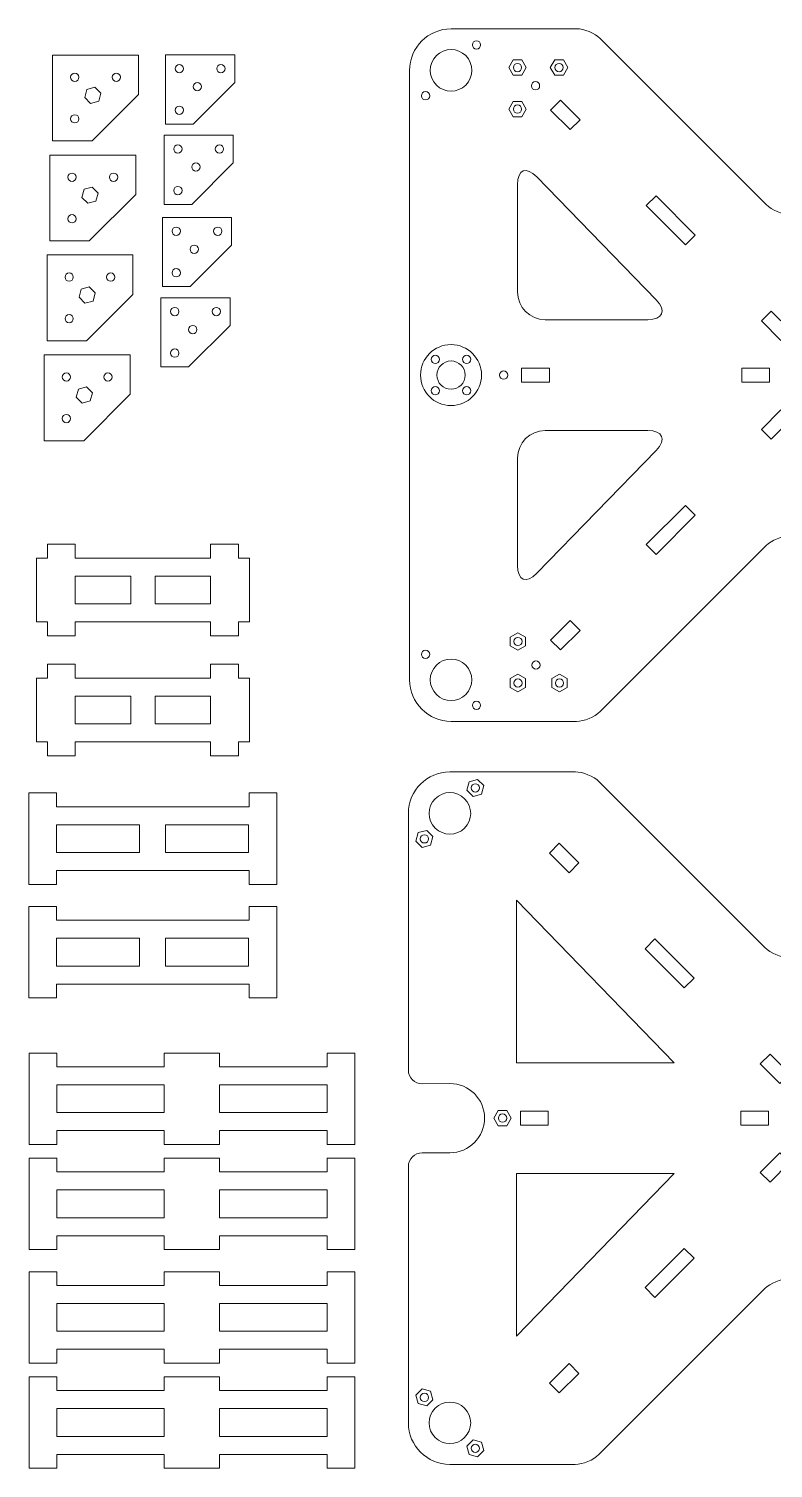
# Model space of a CAD drawing. Header units: inches. Extents: x 31 to 569, y -560 to -40.
# Drawn here: x 31 to 300, y -560 to -40 of the extents above; entities that cross this region are included whole.
import ezdxf

# ---------------------------------------------------------------- set-up
doc = ezdxf.new("R2010")
doc.units = ezdxf.units.IN
doc.header["$MEASUREMENT"] = 0
doc.layers.add('Layer 1', color=7, linetype='Continuous')

# ---------------------------------------------------------------- blocks, each defined once
blk = doc.blocks.new('block 3')
at = {"layer": 'Layer 1', "color": 7, "lineweight": 9, "true_color": 0xffffff}
for points in [[(189.62, -314.97), (190.44, -311.9), (193.51, -311.08), (195.75, -313.32), (194.93, -316.39), (191.86, -317.21), (189.62, -314.97)], [(171.23, -333.35), (172.06, -330.29), (175.12, -329.46), (177.37, -331.71), (176.55, -334.78), (173.48, -335.6), (171.23, -333.35)], [(200.91, -436.09), (199.32, -433.34), (200.91, -430.59), (204.08, -430.59), (205.67, -433.34), (204.08, -436.09), (200.91, -436.09)], [(173.48, -531.08), (176.55, -531.9), (177.37, -534.97), (175.12, -537.21), (172.06, -536.39), (171.23, -533.32), (173.48, -531.08)], [(191.86, -549.46), (194.93, -550.29), (195.75, -553.35), (193.51, -555.6), (190.44, -554.78), (189.62, -551.71), (191.86, -549.46)]]:
    blk.add_lwpolyline(points, dxfattribs=at)
at = {"layer": 'Layer 1', "color": 175, "lineweight": 9, "true_color": 0x3852a4}
for points in [[(226.52, -344.75), (230.06, -341.21), (222.99, -334.14), (219.45, -337.68), (226.52, -344.75)], [(257.49, -368.64), (271.63, -382.78), (268.1, -386.32), (253.95, -372.18), (257.49, -368.64)], [(302.6, -420.82), (306.13, -417.28), (299.06, -410.21), (295.53, -413.75), (302.6, -420.82)], [(208.99, -435.84), (218.99, -435.84), (218.99, -430.84), (208.99, -430.84), (208.99, -435.84)], [(298.5, -435.84), (288.5, -435.84), (288.5, -430.84), (298.5, -430.84), (298.5, -435.84)], [(306.13, -449.4), (302.6, -445.86), (295.53, -452.93), (299.06, -456.47), (306.13, -449.4)], [(253.95, -494.51), (268.1, -480.36), (271.63, -483.9), (257.49, -498.04), (253.95, -494.51)], [(230.06, -525.47), (226.52, -521.93), (219.45, -529.01), (222.99, -532.54), (230.06, -525.47)]]:
    blk.add_lwpolyline(points, dxfattribs=at)
at = {"layer": 'Layer 1', "color": 177, "lineweight": 9, "true_color": 0x2e3092}
for points in [[(207.49, -413.34), (207.49, -354.62), (264.49, -413.34), (207.49, -413.34)], [(207.49, -453.34), (264.49, -453.34), (207.49, -512.05), (207.49, -453.34)]]:
    blk.add_lwpolyline(points, dxfattribs=at)
at = {"layer": 'Layer 1', "color": 240, "lineweight": 9, "true_color": 0xed1f24}
for points, knots in [([(168.49, -401), (168.49, -401), (168.49, -323.34), (168.49, -323.34), (168.49, -315.09), (175.24, -308.34), (183.49, -308.34), (183.49, -308.34), (228.78, -308.34), (228.78, -308.34), (231.53, -308.34), (235.37, -309.93), (237.31, -311.87), (237.31, -311.87), (297.24, -371.8), (297.24, -371.8), (299.19, -373.75), (303.03, -375.34), (305.78, -375.34), (305.78, -375.34), (338.49, -375.34), (338.49, -375.34), (341.24, -375.34), (343.49, -373.09), (343.49, -370.34), (343.49, -370.34), (343.49, -349.47), (343.49, -349.47), (343.49, -349.47), (343.49, -326.34), (343.49, -326.34), (343.49, -324.69), (344.84, -323.34), (346.49, -323.34), (346.49, -323.34), (347.99, -323.34), (347.99, -323.34), (349.64, -323.34), (350.99, -321.99), (350.99, -320.34), (350.99, -320.34), (350.99, -311.34), (350.99, -311.34), (350.99, -309.69), (352, -308.34), (353.22, -308.34), (353.22, -308.34), (373.72, -308.34), (373.72, -308.34), (374.97, -308.34), (375.99, -309.69), (375.99, -311.34), (375.99, -311.34), (375.99, -320.34), (375.99, -320.34), (375.99, -321.99), (377.34, -323.34), (378.99, -323.34), (378.99, -323.34), (381.76, -323.34), (381.76, -323.34), (383.41, -323.34), (384.98, -324.67), (385.25, -326.3), (385.25, -326.3), (387.06, -337.23), (387.06, -337.23), (387.06, -337.23), (392.54, -370.41), (392.54, -370.41), (392.99, -373.12), (395.61, -375.34), (398.36, -375.34), (398.36, -375.34), (431.21, -375.34), (431.21, -375.34), (433.96, -375.34), (437.8, -373.75), (439.74, -371.8), (439.74, -371.8), (467.08, -344.47), (467.08, -344.47), (467.08, -344.47), (499.67, -311.87), (499.67, -311.87), (501.62, -309.93), (505.46, -308.34), (508.21, -308.34), (508.21, -308.34), (553.49, -308.34), (553.49, -308.34), (561.74, -308.34), (568.49, -315.09), (568.49, -323.34), (568.49, -323.34), (568.49, -401), (568.49, -401)], [0, 0, 0, 0, 1, 1, 1, 2, 2, 2, 3, 3, 3, 4, 4, 4, 5, 5, 5, 6, 6, 6, 7, 7, 7, 8, 8, 8, 9, 9, 9, 10, 10, 10, 11, 11, 11, 12, 12, 12, 13, 13, 13, 14, 14, 14, 15, 15, 15, 16, 16, 16, 17, 17, 17, 18, 18, 18, 19, 19, 19, 20, 20, 20, 21, 21, 21, 22, 22, 22, 23, 23, 23, 24, 24, 24, 25, 25, 25, 26, 26, 26, 27, 27, 27, 28, 28, 28, 29, 29, 29, 30, 30, 30, 31, 31, 31, 32, 32, 32, 32]), ([(168.49, -465.84), (168.49, -465.84), (168.49, -450.84), (168.49, -450.84), (168.49, -448.09), (170.74, -445.84), (173.49, -445.84), (173.49, -445.84), (183.49, -445.84), (183.49, -445.84), (190.4, -445.84), (195.99, -440.24), (195.99, -433.34), (195.99, -426.43), (190.4, -420.84), (183.49, -420.84), (183.49, -420.84), (173.49, -420.94), (173.49, -420.94), (170.74, -420.97), (168.49, -418.75), (168.49, -416), (168.49, -416), (168.49, -401), (168.49, -401)], [0, 0, 0, 0, 1, 1, 1, 2, 2, 2, 3, 3, 3, 4, 4, 4, 5, 5, 5, 6, 6, 6, 7, 7, 7, 8, 8, 8, 8]), ([(183.49, -558.34), (175.24, -558.34), (168.49, -551.59), (168.49, -543.34), (168.49, -543.34), (168.49, -465.84), (168.49, -465.84)], [0, 0, 0, 0, 1, 1, 1, 2, 2, 2, 2]), ([(568.49, -465.84), (568.49, -465.84), (568.49, -543.34), (568.49, -543.34), (568.49, -551.59), (561.74, -558.34), (553.49, -558.34), (553.49, -558.34), (508.21, -558.34), (508.21, -558.34), (505.46, -558.34), (501.62, -556.75), (499.67, -554.8), (499.67, -554.8), (439.74, -494.87), (439.74, -494.87), (437.8, -492.93), (433.96, -491.35), (431.21, -491.37), (431.21, -491.37), (385.93, -491.67), (385.93, -491.67), (383.18, -491.69), (380.93, -493.95), (380.94, -496.7), (380.94, -496.7), (381.04, -531.34), (381.04, -531.34), (381.05, -534.09), (378.81, -536.34), (376.06, -536.34), (376.06, -536.34), (360.99, -536.34), (360.99, -536.34), (358.24, -536.34), (355.99, -534.09), (355.99, -531.34), (355.99, -531.34), (355.99, -496.7), (355.99, -496.7), (355.99, -493.95), (353.74, -491.69), (350.99, -491.67), (350.99, -491.67), (351.01, -491.67), (351.01, -491.67), (351.01, -491.67), (305.73, -491.37), (305.73, -491.37), (302.98, -491.35), (299.14, -492.93), (297.2, -494.87), (297.2, -494.87), (237.27, -554.8), (237.27, -554.8), (235.32, -556.75), (231.48, -558.34), (228.73, -558.34), (228.73, -558.34), (183.45, -558.34), (183.45, -558.34)], [0, 0, 0, 0, 1, 1, 1, 2, 2, 2, 3, 3, 3, 4, 4, 4, 5, 5, 5, 6, 6, 6, 7, 7, 7, 8, 8, 8, 9, 9, 9, 10, 10, 10, 11, 11, 11, 12, 12, 12, 13, 13, 13, 14, 14, 14, 15, 15, 15, 16, 16, 16, 17, 17, 17, 18, 18, 18, 19, 19, 19, 20, 20, 20, 20])]:
    blk.add_open_spline(points, degree=3, knots=knots, dxfattribs=at)
at = {"layer": 'Layer 1', "color": 177, "lineweight": 9, "true_color": 0x2e3092}
for points in [[(188.8, -318.04), (191.73, -320.96), (191.73, -325.71), (188.8, -328.64), (185.87, -331.57), (181.12, -331.57), (178.19, -328.64), (175.26, -325.71), (175.26, -320.96), (178.19, -318.04), (181.12, -315.11), (185.87, -315.11), (188.8, -318.04)], [(192.69, -312.65), (193.51, -312.65), (194.19, -313.32), (194.19, -314.15), (194.19, -314.97), (193.51, -315.65), (192.69, -315.65), (191.86, -315.65), (191.19, -314.97), (191.19, -314.15), (191.19, -313.32), (191.86, -312.65), (192.69, -312.65)], [(174.3, -331.03), (175.13, -331.03), (175.8, -331.7), (175.8, -332.53), (175.8, -333.36), (175.13, -334.03), (174.3, -334.03), (173.47, -334.03), (172.8, -333.36), (172.8, -332.53), (172.8, -331.7), (173.47, -331.03), (174.3, -331.03)], [(200.99, -433.34), (200.99, -432.51), (201.66, -431.84), (202.49, -431.84), (203.32, -431.84), (203.99, -432.51), (203.99, -433.34), (203.99, -434.17), (203.32, -434.84), (202.49, -434.84), (201.66, -434.84), (200.99, -434.17), (200.99, -433.34)], [(175.8, -534.15), (175.8, -534.97), (175.13, -535.65), (174.3, -535.65), (173.47, -535.65), (172.8, -534.97), (172.8, -534.15), (172.8, -533.32), (173.47, -532.65), (174.3, -532.65), (175.13, -532.65), (175.8, -533.32), (175.8, -534.15)], [(188.8, -538.04), (191.73, -540.96), (191.73, -545.71), (188.8, -548.64), (185.87, -551.57), (181.12, -551.57), (178.19, -548.64), (175.26, -545.71), (175.26, -540.96), (178.19, -538.04), (181.12, -535.11), (185.87, -535.11), (188.8, -538.04)], [(194.19, -552.53), (194.19, -553.36), (193.51, -554.03), (192.69, -554.03), (191.86, -554.03), (191.19, -553.36), (191.19, -552.53), (191.19, -551.7), (191.86, -551.03), (192.69, -551.03), (193.51, -551.03), (194.19, -551.7), (194.19, -552.53)]]:
    blk.add_open_spline(points, degree=3, knots=[0, 0, 0, 0, 1, 1, 1, 2, 2, 2, 3, 3, 3, 4, 4, 4, 4], dxfattribs=at)
blk = doc.blocks.new('block 5')
at = {"layer": 'Layer 1', "color": 7, "lineweight": 9, "true_color": 0xffffff}
for points in [[(206.32, -56.89), (204.73, -54.14), (206.32, -51.39), (209.49, -51.39), (211.08, -54.14), (209.49, -56.89), (206.32, -56.89)], [(221.32, -56.89), (219.73, -54.14), (221.32, -51.39), (224.49, -51.39), (226.08, -54.14), (224.49, -56.89), (221.32, -56.89)], [(206.32, -71.89), (204.73, -69.14), (206.32, -66.39), (209.49, -66.39), (211.08, -69.14), (209.49, -71.89), (206.32, -71.89)], [(210.81, -262.89), (208.06, -264.48), (205.31, -262.89), (205.31, -259.71), (208.06, -258.13), (210.81, -259.71), (210.81, -262.89)], [(210.81, -277.89), (208.06, -279.48), (205.31, -277.89), (205.31, -274.71), (208.06, -273.13), (210.81, -274.71), (210.81, -277.89)], [(225.81, -277.89), (223.06, -279.48), (220.31, -277.89), (220.31, -274.71), (223.06, -273.13), (225.81, -274.71), (225.81, -277.89)]]:
    blk.add_lwpolyline(points, dxfattribs=at)
at = {"layer": 'Layer 1', "color": 175, "lineweight": 9, "true_color": 0x3852a4}
for points in [[(226.94, -76.55), (230.47, -73.01), (223.4, -65.94), (219.86, -69.48), (226.94, -76.55)], [(257.9, -100.44), (272.04, -114.58), (268.51, -118.12), (254.36, -103.98), (257.9, -100.44)], [(303.01, -152.62), (306.54, -149.09), (299.47, -142.01), (295.94, -145.55), (303.01, -152.62)], [(209.4, -167.64), (219.4, -167.64), (219.4, -162.64), (209.4, -162.64), (209.4, -167.64)], [(298.91, -167.64), (288.91, -167.64), (288.91, -162.64), (298.91, -162.64), (298.91, -167.64)], [(306.54, -181.2), (303.01, -177.66), (295.94, -184.73), (299.47, -188.27), (306.54, -181.2)], [(254.36, -226.31), (268.51, -212.16), (272.04, -215.7), (257.9, -229.84), (254.36, -226.31)], [(230.47, -257.27), (226.94, -253.74), (219.86, -260.81), (223.4, -264.34), (230.47, -257.27)]]:
    blk.add_lwpolyline(points, dxfattribs=at)
at = {"layer": 'Layer 1', "color": 240, "lineweight": 9, "true_color": 0xed1f24}
blk.add_open_spline([(183.9, -290.14), (183.9, -290.14), (229.19, -290.14), (229.19, -290.14), (231.94, -290.14), (235.78, -288.55), (237.72, -286.6), (237.72, -286.6), (297.65, -226.67), (297.65, -226.67), (299.6, -224.73), (303.44, -223.15), (306.19, -223.17), (306.19, -223.17), (351.47, -223.47), (351.47, -223.47), (351.47, -223.47), (351.45, -223.47), (351.45, -223.47), (354.2, -223.49), (356.45, -225.75), (356.45, -228.5), (356.45, -228.5), (356.45, -263.14), (356.45, -263.14), (356.45, -265.89), (358.7, -268.14), (361.45, -268.14), (361.45, -268.14), (376.51, -268.14), (376.51, -268.14), (379.26, -268.14), (381.51, -265.89), (381.5, -263.14), (381.5, -263.14), (381.4, -228.5), (381.4, -228.5), (381.39, -225.75), (383.63, -223.49), (386.38, -223.47), (386.38, -223.47), (431.66, -223.17), (431.66, -223.17), (434.41, -223.15), (438.26, -224.73), (440.2, -226.67), (440.2, -226.67), (500.13, -286.6), (500.13, -286.6), (502.07, -288.55), (505.91, -290.14), (508.66, -290.14), (508.66, -290.14), (553.95, -290.14), (553.95, -290.14), (562.2, -290.14), (568.95, -283.39), (568.95, -275.14), (568.95, -275.14), (568.95, -55.14), (568.95, -55.14), (568.95, -46.89), (562.2, -40.14), (553.95, -40.14), (553.95, -40.14), (508.66, -40.14), (508.66, -40.14), (505.91, -40.14), (502.07, -41.73), (500.13, -43.67), (500.13, -43.67), (467.54, -76.27), (467.54, -76.27), (467.54, -76.27), (440.2, -103.6), (440.2, -103.6), (438.26, -105.55), (434.41, -107.14), (431.66, -107.14), (431.66, -107.14), (398.82, -107.14), (398.82, -107.14), (396.07, -107.14), (393.45, -104.92), (393, -102.21), (393, -102.21), (387.51, -69.03), (387.51, -69.03), (387.51, -69.03), (385.71, -58.1), (385.71, -58.1), (385.44, -56.47), (383.87, -55.14), (382.22, -55.14), (382.22, -55.14), (379.45, -55.14), (379.45, -55.14), (377.8, -55.14), (376.45, -53.79), (376.45, -52.14), (376.45, -52.14), (376.45, -43.14), (376.45, -43.14), (376.45, -41.49), (375.43, -40.14), (374.18, -40.14), (372.93, -40.14), (371.9, -40.14), (371.9, -40.14), (371.9, -40.14), (371.9, -44.14), (371.9, -44.14), (371.9, -44.14), (355.9, -44.14), (355.9, -44.14), (355.9, -44.14), (355.9, -40.14), (355.9, -40.14), (355.9, -40.14), (354.9, -40.14), (353.68, -40.14), (352.45, -40.14), (351.45, -41.49), (351.45, -43.14), (351.45, -43.14), (351.45, -52.14), (351.45, -52.14), (351.45, -53.79), (350.1, -55.14), (348.45, -55.14), (348.45, -55.14), (346.95, -55.14), (346.95, -55.14), (345.3, -55.14), (343.95, -56.49), (343.95, -58.14), (343.95, -58.14), (343.95, -81.27), (343.95, -81.27), (343.95, -81.27), (343.95, -102.14), (343.95, -102.14), (343.95, -104.89), (341.7, -107.14), (338.95, -107.14), (338.95, -107.14), (306.23, -107.14), (306.23, -107.14), (303.48, -107.14), (299.64, -105.55), (297.7, -103.6), (297.7, -103.6), (237.77, -43.67), (237.77, -43.67), (235.82, -41.73), (231.98, -40.14), (229.23, -40.14), (229.23, -40.14), (183.95, -40.14), (183.95, -40.14), (175.7, -40.14), (168.95, -46.89), (168.95, -55.14), (168.95, -55.14), (168.95, -275.14), (168.95, -275.14), (168.95, -283.39), (175.7, -290.14), (183.95, -290.14)], degree=3, knots=[0, 0, 0, 0, 1, 1, 1, 2, 2, 2, 3, 3, 3, 4, 4, 4, 5, 5, 5, 6, 6, 6, 7, 7, 7, 8, 8, 8, 9, 9, 9, 10, 10, 10, 11, 11, 11, 12, 12, 12, 13, 13, 13, 14, 14, 14, 15, 15, 15, 16, 16, 16, 17, 17, 17, 18, 18, 18, 19, 19, 19, 20, 20, 20, 21, 21, 21, 22, 22, 22, 23, 23, 23, 24, 24, 24, 25, 25, 25, 26, 26, 26, 27, 27, 27, 28, 28, 28, 29, 29, 29, 30, 30, 30, 31, 31, 31, 32, 32, 32, 33, 33, 33, 34, 34, 34, 35, 35, 35, 36, 36, 36, 37, 37, 37, 38, 38, 38, 39, 39, 39, 40, 40, 40, 41, 41, 41, 42, 42, 42, 43, 43, 43, 44, 44, 44, 45, 45, 45, 46, 46, 46, 47, 47, 47, 48, 48, 48, 49, 49, 49, 50, 50, 50, 51, 51, 51, 52, 52, 52, 53, 53, 53, 54, 54, 54, 55, 55, 55, 56, 56, 56, 56], dxfattribs=at)
at = {"layer": 'Layer 1', "color": 177, "lineweight": 9, "true_color": 0x2e3092}
for points, knots in [([(193.1, -44.45), (193.92, -44.45), (194.6, -45.12), (194.6, -45.95), (194.6, -46.77), (193.92, -47.45), (193.1, -47.45), (192.27, -47.45), (191.6, -46.77), (191.6, -45.95), (191.6, -45.12), (192.27, -44.45), (193.1, -44.45)], [0, 0, 0, 0, 1, 1, 1, 2, 2, 2, 3, 3, 3, 4, 4, 4, 4]), ([(189.21, -49.84), (192.14, -52.76), (192.14, -57.51), (189.21, -60.44), (186.28, -63.37), (181.53, -63.37), (178.6, -60.44), (175.67, -57.51), (175.67, -52.76), (178.6, -49.84), (181.53, -46.91), (186.28, -46.91), (189.21, -49.84)], [0, 0, 0, 0, 1, 1, 1, 2, 2, 2, 3, 3, 3, 4, 4, 4, 4]), ([(209.4, -54.14), (209.4, -54.97), (208.73, -55.64), (207.9, -55.64), (207.08, -55.64), (206.4, -54.97), (206.4, -54.14), (206.4, -53.31), (207.08, -52.64), (207.9, -52.64), (208.73, -52.64), (209.4, -53.31), (209.4, -54.14)], [0, 0, 0, 0, 1, 1, 1, 2, 2, 2, 3, 3, 3, 4, 4, 4, 4]), ([(224.4, -54.14), (224.4, -54.97), (223.73, -55.64), (222.9, -55.64), (222.08, -55.64), (221.4, -54.97), (221.4, -54.14), (221.4, -53.31), (222.08, -52.64), (222.9, -52.64), (223.73, -52.64), (224.4, -53.31), (224.4, -54.14)], [0, 0, 0, 0, 1, 1, 1, 2, 2, 2, 3, 3, 3, 4, 4, 4, 4]), ([(214.4, -59.2), (215.23, -59.2), (215.9, -59.87), (215.9, -60.7), (215.9, -61.53), (215.23, -62.2), (214.4, -62.2), (213.58, -62.2), (212.9, -61.53), (212.9, -60.7), (212.9, -59.87), (213.58, -59.2), (214.4, -59.2)], [0, 0, 0, 0, 1, 1, 1, 2, 2, 2, 3, 3, 3, 4, 4, 4, 4]), ([(174.71, -62.83), (175.54, -62.83), (176.21, -63.5), (176.21, -64.33), (176.21, -65.16), (175.54, -65.83), (174.71, -65.83), (173.88, -65.83), (173.21, -65.16), (173.21, -64.33), (173.21, -63.5), (173.88, -62.83), (174.71, -62.83)], [0, 0, 0, 0, 1, 1, 1, 2, 2, 2, 3, 3, 3, 4, 4, 4, 4]), ([(209.4, -69.14), (209.4, -69.97), (208.73, -70.64), (207.9, -70.64), (207.08, -70.64), (206.4, -69.97), (206.4, -69.14), (206.4, -68.31), (207.08, -67.64), (207.9, -67.64), (208.73, -67.64), (209.4, -68.31), (209.4, -69.14)], [0, 0, 0, 0, 1, 1, 1, 2, 2, 2, 3, 3, 3, 4, 4, 4, 4]), ([(217.9, -145.14), (212.4, -145.14), (207.9, -140.64), (207.9, -135.14), (207.9, -135.14), (207.9, -96.42), (207.9, -96.42), (207.9, -90.92), (211.04, -89.65), (214.87, -93.6), (214.87, -93.6), (257.94, -137.96), (257.94, -137.96), (261.77, -141.91), (260.4, -145.14), (254.9, -145.14), (254.9, -145.14), (217.9, -145.14), (217.9, -145.14)], [0, 0, 0, 0, 1, 1, 1, 2, 2, 2, 3, 3, 3, 4, 4, 4, 5, 5, 5, 6, 6, 6, 6]), ([(179.31, -158.42), (179.89, -159.01), (179.89, -159.96), (179.31, -160.54), (178.72, -161.13), (177.77, -161.13), (177.19, -160.54), (176.6, -159.96), (176.6, -159.01), (177.19, -158.42), (177.77, -157.84), (178.72, -157.84), (179.31, -158.42)], [0, 0, 0, 0, 1, 1, 1, 2, 2, 2, 3, 3, 3, 4, 4, 4, 4]), ([(189, -165.14), (189, -167.96), (186.72, -170.24), (183.9, -170.24), (181.09, -170.24), (178.8, -167.96), (178.8, -165.14), (178.8, -162.32), (181.09, -160.04), (183.9, -160.04), (186.72, -160.04), (189, -162.32), (189, -165.14)], [0, 0, 0, 0, 1, 1, 1, 2, 2, 2, 3, 3, 3, 4, 4, 4, 4]), ([(190.62, -158.42), (191.21, -159.01), (191.21, -159.96), (190.62, -160.54), (190.04, -161.13), (189.09, -161.13), (188.5, -160.54), (187.91, -159.96), (187.91, -159.01), (188.5, -158.42), (189.09, -157.84), (190.04, -157.84), (190.62, -158.42)], [0, 0, 0, 0, 1, 1, 1, 2, 2, 2, 3, 3, 3, 4, 4, 4, 4]), ([(201.4, -165.14), (201.4, -164.31), (202.08, -163.64), (202.9, -163.64), (203.73, -163.64), (204.4, -164.31), (204.4, -165.14), (204.4, -165.97), (203.73, -166.64), (202.9, -166.64), (202.08, -166.64), (201.4, -165.97), (201.4, -165.14)], [0, 0, 0, 0, 1, 1, 1, 2, 2, 2, 3, 3, 3, 4, 4, 4, 4]), ([(179.31, -169.74), (179.89, -170.32), (179.89, -171.27), (179.31, -171.86), (178.72, -172.44), (177.77, -172.44), (177.19, -171.86), (176.6, -171.27), (176.6, -170.32), (177.19, -169.74), (177.77, -169.15), (178.72, -169.15), (179.31, -169.74)], [0, 0, 0, 0, 1, 1, 1, 2, 2, 2, 3, 3, 3, 4, 4, 4, 4]), ([(190.62, -169.74), (191.21, -170.32), (191.21, -171.27), (190.62, -171.86), (190.04, -172.44), (189.09, -172.44), (188.5, -171.86), (187.91, -171.27), (187.91, -170.32), (188.5, -169.74), (189.09, -169.15), (190.04, -169.15), (190.62, -169.74)], [0, 0, 0, 0, 1, 1, 1, 2, 2, 2, 3, 3, 3, 4, 4, 4, 4]), ([(207.9, -195.14), (207.9, -189.64), (212.4, -185.14), (217.9, -185.14), (217.9, -185.14), (254.9, -185.14), (254.9, -185.14), (260.4, -185.14), (261.77, -188.37), (257.94, -192.31), (257.94, -192.31), (214.87, -236.68), (214.87, -236.68), (211.04, -240.63), (207.9, -239.35), (207.9, -233.85), (207.9, -233.85), (207.9, -195.14), (207.9, -195.14)], [0, 0, 0, 0, 1, 1, 1, 2, 2, 2, 3, 3, 3, 4, 4, 4, 5, 5, 5, 6, 6, 6, 6]), ([(176.21, -265.95), (176.21, -266.77), (175.54, -267.45), (174.71, -267.45), (173.88, -267.45), (173.21, -266.77), (173.21, -265.95), (173.21, -265.12), (173.88, -264.45), (174.71, -264.45), (175.54, -264.45), (176.21, -265.12), (176.21, -265.95)], [0, 0, 0, 0, 1, 1, 1, 2, 2, 2, 3, 3, 3, 4, 4, 4, 4]), ([(208.06, -259.8), (208.89, -259.8), (209.56, -260.47), (209.56, -261.3), (209.56, -262.13), (208.89, -262.8), (208.06, -262.8), (207.23, -262.8), (206.56, -262.13), (206.56, -261.3), (206.56, -260.47), (207.23, -259.8), (208.06, -259.8)], [0, 0, 0, 0, 1, 1, 1, 2, 2, 2, 3, 3, 3, 4, 4, 4, 4]), ([(189.21, -269.84), (192.14, -272.76), (192.14, -277.51), (189.21, -280.44), (186.28, -283.37), (181.53, -283.37), (178.6, -280.44), (175.67, -277.51), (175.67, -272.76), (178.6, -269.84), (181.53, -266.91), (186.28, -266.91), (189.21, -269.84)], [0, 0, 0, 0, 1, 1, 1, 2, 2, 2, 3, 3, 3, 4, 4, 4, 4]), ([(214.56, -268.3), (215.39, -268.3), (216.06, -268.97), (216.06, -269.8), (216.06, -270.63), (215.39, -271.3), (214.56, -271.3), (213.73, -271.3), (213.06, -270.63), (213.06, -269.8), (213.06, -268.97), (213.73, -268.3), (214.56, -268.3)], [0, 0, 0, 0, 1, 1, 1, 2, 2, 2, 3, 3, 3, 4, 4, 4, 4]), ([(208.06, -274.8), (208.89, -274.8), (209.56, -275.47), (209.56, -276.3), (209.56, -277.13), (208.89, -277.8), (208.06, -277.8), (207.23, -277.8), (206.56, -277.13), (206.56, -276.3), (206.56, -275.47), (207.23, -274.8), (208.06, -274.8)], [0, 0, 0, 0, 1, 1, 1, 2, 2, 2, 3, 3, 3, 4, 4, 4, 4]), ([(223.06, -274.8), (223.89, -274.8), (224.56, -275.47), (224.56, -276.3), (224.56, -277.13), (223.89, -277.8), (223.06, -277.8), (222.23, -277.8), (221.56, -277.13), (221.56, -276.3), (221.56, -275.47), (222.23, -274.8), (223.06, -274.8)], [0, 0, 0, 0, 1, 1, 1, 2, 2, 2, 3, 3, 3, 4, 4, 4, 4]), ([(194.6, -284.33), (194.6, -285.16), (193.92, -285.83), (193.1, -285.83), (192.27, -285.83), (191.6, -285.16), (191.6, -284.33), (191.6, -283.5), (192.27, -282.83), (193.1, -282.83), (193.92, -282.83), (194.6, -283.5), (194.6, -284.33)], [0, 0, 0, 0, 1, 1, 1, 2, 2, 2, 3, 3, 3, 4, 4, 4, 4])]:
    blk.add_open_spline(points, degree=3, knots=knots, dxfattribs=at)
at = {"layer": 'Layer 1', "color": 114, "lineweight": 9, "true_color": 0x00a550}
blk.add_open_spline([(194.9, -165.14), (194.9, -171.21), (189.98, -176.14), (183.9, -176.14), (177.83, -176.14), (172.9, -171.21), (172.9, -165.14), (172.9, -159.06), (177.83, -154.14), (183.9, -154.14), (189.98, -154.14), (194.9, -159.06), (194.9, -165.14)], degree=3, knots=[0, 0, 0, 0, 1, 1, 1, 2, 2, 2, 3, 3, 3, 4, 4, 4, 4], dxfattribs=at)
blk = doc.blocks.new('block 8')
at = {"layer": 'Layer 1', "color": 240, "lineweight": 9, "true_color": 0xed1c24}
blk.add_lwpolyline([(120.98, -348.96), (110.98, -348.96), (110.98, -343.96), (41.47, -343.96), (41.47, -348.96), (31.47, -348.96), (31.47, -315.96), (41.47, -315.96), (41.47, -320.96), (110.98, -320.96), (110.98, -315.96), (120.98, -315.96), (120.98, -348.96)], dxfattribs=at)
at = {"layer": 'Layer 1', "color": 177, "lineweight": 9, "true_color": 0x2e3092}
for points in [[(41.43, -337.46), (71.43, -337.46), (71.43, -327.46), (41.43, -327.46), (41.43, -337.46)], [(80.85, -337.46), (110.85, -337.46), (110.85, -327.46), (80.85, -327.46), (80.85, -337.46)]]:
    blk.add_lwpolyline(points, dxfattribs=at)
blk = doc.blocks.new('block 9')
at = {"layer": 'Layer 1', "color": 240, "lineweight": 9, "true_color": 0xed1c24}
blk.add_lwpolyline([(120.98, -389.94), (110.98, -389.94), (110.98, -384.94), (41.47, -384.94), (41.47, -389.94), (31.47, -389.94), (31.47, -356.94), (41.47, -356.94), (41.47, -361.94), (110.98, -361.94), (110.98, -356.94), (120.98, -356.94), (120.98, -389.94)], dxfattribs=at)
at = {"layer": 'Layer 1', "color": 177, "lineweight": 9, "true_color": 0x2e3092}
for points in [[(41.43, -378.44), (71.43, -378.44), (71.43, -368.44), (41.43, -368.44), (41.43, -378.44)], [(80.85, -378.44), (110.85, -378.44), (110.85, -368.44), (80.85, -368.44), (80.85, -378.44)]]:
    blk.add_lwpolyline(points, dxfattribs=at)
blk = doc.blocks.new('block 7')
at = {"layer": 'Layer 1'}
for name in ['block 8', 'block 9']:
    blk.add_blockref(name, (0, 0), dxfattribs=at)
blk = doc.blocks.new('block 11')
at = {"layer": 'Layer 1', "color": 240, "lineweight": 9, "true_color": 0xed1c24}
blk.add_lwpolyline([(149.17, -442.86), (139.17, -442.86), (139.17, -437.86), (100.38, -437.86), (100.38, -442.86), (80.38, -442.86), (80.38, -437.86), (41.59, -437.86), (41.59, -442.86), (31.59, -442.86), (31.59, -409.86), (41.59, -409.86), (41.59, -414.86), (80.38, -414.86), (80.38, -409.86), (100.38, -409.86), (100.38, -414.86), (139.17, -414.86), (139.17, -409.86), (149.17, -409.86), (149.17, -442.86)], dxfattribs=at)
at = {"layer": 'Layer 1', "color": 177, "lineweight": 9, "true_color": 0x2e3092}
for points in [[(41.59, -431.36), (80.38, -431.36), (80.38, -421.36), (41.59, -421.36), (41.59, -431.36)], [(139.17, -431.36), (100.38, -431.36), (100.38, -421.36), (139.17, -421.36), (139.17, -431.36)]]:
    blk.add_lwpolyline(points, dxfattribs=at)
blk = doc.blocks.new('block 12')
at = {"layer": 'Layer 1', "color": 240, "lineweight": 9, "true_color": 0xed1c24}
blk.add_lwpolyline([(149.17, -480.78), (139.17, -480.78), (139.17, -475.78), (100.38, -475.78), (100.38, -480.78), (80.38, -480.78), (80.38, -475.78), (41.59, -475.78), (41.59, -480.78), (31.59, -480.78), (31.59, -447.78), (41.59, -447.78), (41.59, -452.78), (80.38, -452.78), (80.38, -447.78), (100.38, -447.78), (100.38, -452.78), (139.17, -452.78), (139.17, -447.78), (149.17, -447.78), (149.17, -480.78)], dxfattribs=at)
at = {"layer": 'Layer 1', "color": 177, "lineweight": 9, "true_color": 0x2e3092}
for points in [[(41.59, -469.28), (80.38, -469.28), (80.38, -459.28), (41.59, -459.28), (41.59, -469.28)], [(139.17, -469.28), (100.38, -469.28), (100.38, -459.28), (139.17, -459.28), (139.17, -469.28)]]:
    blk.add_lwpolyline(points, dxfattribs=at)
blk = doc.blocks.new('block 13')
at = {"layer": 'Layer 1', "color": 240, "lineweight": 9, "true_color": 0xed1c24}
blk.add_lwpolyline([(149.17, -521.79), (139.17, -521.79), (139.17, -516.79), (100.38, -516.79), (100.38, -521.79), (80.38, -521.79), (80.38, -516.79), (41.59, -516.79), (41.59, -521.79), (31.59, -521.79), (31.59, -488.79), (41.59, -488.79), (41.59, -493.79), (80.38, -493.79), (80.38, -488.79), (100.38, -488.79), (100.38, -493.79), (139.17, -493.79), (139.17, -488.79), (149.17, -488.79), (149.17, -521.79)], dxfattribs=at)
at = {"layer": 'Layer 1', "color": 177, "lineweight": 9, "true_color": 0x2e3092}
for points in [[(41.59, -510.29), (80.38, -510.29), (80.38, -500.29), (41.59, -500.29), (41.59, -510.29)], [(139.17, -510.29), (100.38, -510.29), (100.38, -500.29), (139.17, -500.29), (139.17, -510.29)]]:
    blk.add_lwpolyline(points, dxfattribs=at)
blk = doc.blocks.new('block 14')
at = {"layer": 'Layer 1', "color": 240, "lineweight": 9, "true_color": 0xed1c24}
blk.add_lwpolyline([(149.17, -559.7), (139.17, -559.7), (139.17, -554.7), (100.38, -554.7), (100.38, -559.7), (80.38, -559.7), (80.38, -554.7), (41.59, -554.7), (41.59, -559.7), (31.59, -559.7), (31.59, -526.7), (41.59, -526.7), (41.59, -531.7), (80.38, -531.7), (80.38, -526.7), (100.38, -526.7), (100.38, -531.7), (139.17, -531.7), (139.17, -526.7), (149.17, -526.7), (149.17, -559.7)], dxfattribs=at)
at = {"layer": 'Layer 1', "color": 177, "lineweight": 9, "true_color": 0x2e3092}
for points in [[(41.59, -548.2), (80.38, -548.2), (80.38, -538.2), (41.59, -538.2), (41.59, -548.2)], [(139.17, -548.2), (100.38, -548.2), (100.38, -538.2), (139.17, -538.2), (139.17, -548.2)]]:
    blk.add_lwpolyline(points, dxfattribs=at)
blk = doc.blocks.new('block 10')
at = {"layer": 'Layer 1'}
for name in ['block 11', 'block 12', 'block 13', 'block 14']:
    blk.add_blockref(name, (0, 0), dxfattribs=at)
blk = doc.blocks.new('block 16')
at = {"layer": 'Layer 1', "color": 240, "lineweight": 9, "true_color": 0xed1c24}
blk.add_lwpolyline([(38.26, -226.2), (38.26, -231.2), (34.26, -231.2), (34.26, -254.2), (38.26, -254.2), (38.26, -259.2), (48.26, -259.2), (48.26, -254.2), (97.13, -254.2), (97.13, -259.2), (107.13, -259.2), (107.13, -254.2), (111.13, -254.2), (111.13, -231.2), (107.13, -231.2), (107.13, -226.2), (97.13, -226.2), (97.13, -231.2), (48.26, -231.2), (48.26, -226.2), (38.26, -226.2)], dxfattribs=at)
at = {"layer": 'Layer 1', "color": 177, "lineweight": 9, "true_color": 0x2e3092}
for points in [[(48.26, -247.7), (68.26, -247.7), (68.26, -237.7), (48.26, -237.7), (48.26, -247.7)], [(77.13, -247.7), (97.13, -247.7), (97.13, -237.7), (77.13, -237.7), (77.13, -247.7)]]:
    blk.add_lwpolyline(points, dxfattribs=at)
blk = doc.blocks.new('block 17')
at = {"layer": 'Layer 1', "color": 240, "lineweight": 9, "true_color": 0xed1c24}
blk.add_lwpolyline([(38.26, -269.54), (38.26, -274.54), (34.26, -274.54), (34.26, -297.54), (38.26, -297.54), (38.26, -302.54), (48.26, -302.54), (48.26, -297.54), (97.13, -297.54), (97.13, -302.54), (107.13, -302.54), (107.13, -297.54), (111.13, -297.54), (111.13, -274.54), (107.13, -274.54), (107.13, -269.54), (97.13, -269.54), (97.13, -274.54), (48.26, -274.54), (48.26, -269.54), (38.26, -269.54)], dxfattribs=at)
at = {"layer": 'Layer 1', "color": 177, "lineweight": 9, "true_color": 0x2e3092}
for points in [[(48.26, -291.04), (68.26, -291.04), (68.26, -281.04), (48.26, -281.04), (48.26, -291.04)], [(77.13, -291.04), (97.13, -291.04), (97.13, -281.04), (77.13, -281.04), (77.13, -291.04)]]:
    blk.add_lwpolyline(points, dxfattribs=at)
blk = doc.blocks.new('block 15')
at = {"layer": 'Layer 1'}
for name in ['block 16', 'block 17']:
    blk.add_blockref(name, (0, 0), dxfattribs=at)
blk = doc.blocks.new('block 19')
at = {"layer": 'Layer 1', "color": 240, "lineweight": 9, "true_color": 0xed1c24}
blk.add_lwpolyline([(104.19, -147.21), (104.19, -137.21), (79.19, -137.21), (79.19, -162.21), (89.19, -162.21), (104.19, -147.21)], dxfattribs=at)
at = {"layer": 'Layer 1', "color": 177, "lineweight": 9, "true_color": 0x2e3092}
for points in [[(85.69, -142.21), (85.69, -143.04), (85.02, -143.71), (84.19, -143.71), (83.36, -143.71), (82.69, -143.04), (82.69, -142.21), (82.69, -141.38), (83.36, -140.71), (84.19, -140.71), (85.02, -140.71), (85.69, -141.38), (85.69, -142.21)], [(100.69, -142.21), (100.69, -143.04), (100.02, -143.71), (99.19, -143.71), (98.36, -143.71), (97.69, -143.04), (97.69, -142.21), (97.69, -141.38), (98.36, -140.71), (99.19, -140.71), (100.02, -140.71), (100.69, -141.38), (100.69, -142.21)], [(91.75, -147.65), (92.33, -148.24), (92.33, -149.19), (91.75, -149.77), (91.16, -150.36), (90.21, -150.36), (89.63, -149.77), (89.04, -149.19), (89.04, -148.24), (89.63, -147.65), (90.21, -147.07), (91.16, -147.07), (91.75, -147.65)], [(85.69, -157.21), (85.69, -158.04), (85.02, -158.71), (84.19, -158.71), (83.36, -158.71), (82.69, -158.04), (82.69, -157.21), (82.69, -156.38), (83.36, -155.71), (84.19, -155.71), (85.02, -155.71), (85.69, -156.38), (85.69, -157.21)]]:
    blk.add_open_spline(points, degree=3, knots=[0, 0, 0, 0, 1, 1, 1, 2, 2, 2, 3, 3, 3, 4, 4, 4, 4], dxfattribs=at)
blk = doc.blocks.new('block 20')
at = {"layer": 'Layer 1', "color": 240, "lineweight": 9, "true_color": 0xed1c24}
blk.add_lwpolyline([(104.69, -118.21), (104.69, -108.21), (79.69, -108.21), (79.69, -133.21), (89.69, -133.21), (104.69, -118.21)], dxfattribs=at)
at = {"layer": 'Layer 1', "color": 177, "lineweight": 9, "true_color": 0x2e3092}
for points in [[(86.19, -113.21), (86.19, -114.04), (85.52, -114.71), (84.69, -114.71), (83.86, -114.71), (83.19, -114.04), (83.19, -113.21), (83.19, -112.38), (83.86, -111.71), (84.69, -111.71), (85.52, -111.71), (86.19, -112.38), (86.19, -113.21)], [(101.19, -113.21), (101.19, -114.04), (100.52, -114.71), (99.69, -114.71), (98.86, -114.71), (98.19, -114.04), (98.19, -113.21), (98.19, -112.38), (98.86, -111.71), (99.69, -111.71), (100.52, -111.71), (101.19, -112.38), (101.19, -113.21)], [(92.25, -118.65), (92.83, -119.24), (92.83, -120.19), (92.25, -120.77), (91.66, -121.36), (90.71, -121.36), (90.13, -120.77), (89.54, -120.19), (89.54, -119.24), (90.13, -118.65), (90.71, -118.07), (91.66, -118.07), (92.25, -118.65)], [(86.19, -128.21), (86.19, -129.04), (85.52, -129.71), (84.69, -129.71), (83.86, -129.71), (83.19, -129.04), (83.19, -128.21), (83.19, -127.38), (83.86, -126.71), (84.69, -126.71), (85.52, -126.71), (86.19, -127.38), (86.19, -128.21)]]:
    blk.add_open_spline(points, degree=3, knots=[0, 0, 0, 0, 1, 1, 1, 2, 2, 2, 3, 3, 3, 4, 4, 4, 4], dxfattribs=at)
blk = doc.blocks.new('block 21')
at = {"layer": 'Layer 1', "color": 240, "lineweight": 9, "true_color": 0xed1c24}
blk.add_lwpolyline([(105.31, -88.52), (105.31, -78.52), (80.31, -78.52), (80.31, -103.52), (90.31, -103.52), (105.31, -88.52)], dxfattribs=at)
at = {"layer": 'Layer 1', "color": 177, "lineweight": 9, "true_color": 0x2e3092}
for points in [[(86.81, -83.52), (86.81, -84.35), (86.14, -85.02), (85.31, -85.02), (84.48, -85.02), (83.81, -84.35), (83.81, -83.52), (83.81, -82.69), (84.48, -82.02), (85.31, -82.02), (86.14, -82.02), (86.81, -82.69), (86.81, -83.52)], [(101.81, -83.52), (101.81, -84.35), (101.14, -85.02), (100.31, -85.02), (99.48, -85.02), (98.81, -84.35), (98.81, -83.52), (98.81, -82.69), (99.48, -82.02), (100.31, -82.02), (101.14, -82.02), (101.81, -82.69), (101.81, -83.52)], [(92.87, -88.96), (93.46, -89.55), (93.46, -90.5), (92.87, -91.08), (92.29, -91.67), (91.34, -91.67), (90.75, -91.08), (90.17, -90.5), (90.17, -89.55), (90.75, -88.96), (91.34, -88.37), (92.29, -88.37), (92.87, -88.96)], [(86.81, -98.52), (86.81, -99.35), (86.14, -100.02), (85.31, -100.02), (84.48, -100.02), (83.81, -99.35), (83.81, -98.52), (83.81, -97.69), (84.48, -97.02), (85.31, -97.02), (86.14, -97.02), (86.81, -97.69), (86.81, -98.52)]]:
    blk.add_open_spline(points, degree=3, knots=[0, 0, 0, 0, 1, 1, 1, 2, 2, 2, 3, 3, 3, 4, 4, 4, 4], dxfattribs=at)
blk = doc.blocks.new('block 22')
at = {"layer": 'Layer 1', "color": 240, "lineweight": 9, "true_color": 0xed1c24}
blk.add_lwpolyline([(105.81, -59.52), (105.81, -49.52), (80.81, -49.52), (80.81, -74.52), (90.81, -74.52), (105.81, -59.52)], dxfattribs=at)
at = {"layer": 'Layer 1', "color": 177, "lineweight": 9, "true_color": 0x2e3092}
for points in [[(87.31, -54.52), (87.31, -55.35), (86.64, -56.02), (85.81, -56.02), (84.98, -56.02), (84.31, -55.35), (84.31, -54.52), (84.31, -53.69), (84.98, -53.02), (85.81, -53.02), (86.64, -53.02), (87.31, -53.69), (87.31, -54.52)], [(102.31, -54.52), (102.31, -55.35), (101.64, -56.02), (100.81, -56.02), (99.98, -56.02), (99.31, -55.35), (99.31, -54.52), (99.31, -53.69), (99.98, -53.02), (100.81, -53.02), (101.64, -53.02), (102.31, -53.69), (102.31, -54.52)], [(93.37, -59.96), (93.96, -60.55), (93.96, -61.5), (93.37, -62.08), (92.79, -62.67), (91.84, -62.67), (91.25, -62.08), (90.67, -61.5), (90.67, -60.55), (91.25, -59.96), (91.84, -59.37), (92.79, -59.37), (93.37, -59.96)], [(87.31, -69.52), (87.31, -70.35), (86.64, -71.02), (85.81, -71.02), (84.98, -71.02), (84.31, -70.35), (84.31, -69.52), (84.31, -68.69), (84.98, -68.02), (85.81, -68.02), (86.64, -68.02), (87.31, -68.69), (87.31, -69.52)]]:
    blk.add_open_spline(points, degree=3, knots=[0, 0, 0, 0, 1, 1, 1, 2, 2, 2, 3, 3, 3, 4, 4, 4, 4], dxfattribs=at)
blk = doc.blocks.new('block 18')
at = {"layer": 'Layer 1'}
for name in ['block 22', 'block 21', 'block 20', 'block 19']:
    blk.add_blockref(name, (0, 0), dxfattribs=at)
blk = doc.blocks.new('block 24')
at = {"layer": 'Layer 1', "color": 240, "lineweight": 9, "true_color": 0xed1c24}
blk.add_lwpolyline([(38.05, -152.77), (38.05, -121.77), (69.05, -121.77), (69.05, -136.01), (52.29, -152.77), (38.05, -152.77)], dxfattribs=at)
at = {"layer": 'Layer 1', "color": 177, "lineweight": 9, "true_color": 0x2e3092}
blk.add_lwpolyline([(49.62, -137.06), (50.41, -134.13), (53.33, -133.34), (55.48, -135.49), (54.69, -138.41), (51.76, -139.2), (49.62, -137.06)], dxfattribs=at)
for points in [[(47.55, -129.77), (47.55, -130.6), (46.88, -131.27), (46.05, -131.27), (45.22, -131.27), (44.55, -130.6), (44.55, -129.77), (44.55, -128.94), (45.22, -128.27), (46.05, -128.27), (46.88, -128.27), (47.55, -128.94), (47.55, -129.77)], [(62.55, -129.77), (62.55, -130.6), (61.88, -131.27), (61.05, -131.27), (60.22, -131.27), (59.55, -130.6), (59.55, -129.77), (59.55, -128.94), (60.22, -128.27), (61.05, -128.27), (61.88, -128.27), (62.55, -128.94), (62.55, -129.77)], [(47.55, -144.77), (47.55, -145.6), (46.88, -146.27), (46.05, -146.27), (45.22, -146.27), (44.55, -145.6), (44.55, -144.77), (44.55, -143.94), (45.22, -143.27), (46.05, -143.27), (46.88, -143.27), (47.55, -143.94), (47.55, -144.77)]]:
    blk.add_open_spline(points, degree=3, knots=[0, 0, 0, 0, 1, 1, 1, 2, 2, 2, 3, 3, 3, 4, 4, 4, 4], dxfattribs=at)
blk = doc.blocks.new('block 25')
at = {"layer": 'Layer 1', "color": 240, "lineweight": 9, "true_color": 0xed1c24}
blk.add_lwpolyline([(37.05, -188.83), (37.05, -157.83), (68.05, -157.83), (68.05, -172.08), (51.29, -188.83), (37.05, -188.83)], dxfattribs=at)
at = {"layer": 'Layer 1', "color": 177, "lineweight": 9, "true_color": 0x2e3092}
blk.add_lwpolyline([(48.62, -173.12), (49.41, -170.19), (52.33, -169.41), (54.48, -171.55), (53.69, -174.48), (50.76, -175.26), (48.62, -173.12)], dxfattribs=at)
for points in [[(46.55, -165.83), (46.55, -166.66), (45.88, -167.33), (45.05, -167.33), (44.22, -167.33), (43.55, -166.66), (43.55, -165.83), (43.55, -165.01), (44.22, -164.33), (45.05, -164.33), (45.88, -164.33), (46.55, -165.01), (46.55, -165.83)], [(61.55, -165.83), (61.55, -166.66), (60.88, -167.33), (60.05, -167.33), (59.22, -167.33), (58.55, -166.66), (58.55, -165.83), (58.55, -165.01), (59.22, -164.33), (60.05, -164.33), (60.88, -164.33), (61.55, -165.01), (61.55, -165.83)], [(46.55, -180.83), (46.55, -181.66), (45.88, -182.33), (45.05, -182.33), (44.22, -182.33), (43.55, -181.66), (43.55, -180.83), (43.55, -180.01), (44.22, -179.33), (45.05, -179.33), (45.88, -179.33), (46.55, -180.01), (46.55, -180.83)]]:
    blk.add_open_spline(points, degree=3, knots=[0, 0, 0, 0, 1, 1, 1, 2, 2, 2, 3, 3, 3, 4, 4, 4, 4], dxfattribs=at)
blk = doc.blocks.new('block 26')
at = {"layer": 'Layer 1', "color": 240, "lineweight": 9, "true_color": 0xed1c24}
blk.add_lwpolyline([(40.08, -80.64), (40.08, -49.64), (71.08, -49.64), (71.08, -63.89), (54.32, -80.64), (40.08, -80.64)], dxfattribs=at)
at = {"layer": 'Layer 1', "color": 177, "lineweight": 9, "true_color": 0x2e3092}
blk.add_lwpolyline([(51.65, -64.93), (52.44, -62), (55.37, -61.22), (57.51, -63.36), (56.72, -66.29), (53.8, -67.07), (51.65, -64.93)], dxfattribs=at)
for points in [[(49.58, -57.64), (49.58, -58.47), (48.91, -59.14), (48.08, -59.14), (47.25, -59.14), (46.58, -58.47), (46.58, -57.64), (46.58, -56.81), (47.25, -56.14), (48.08, -56.14), (48.91, -56.14), (49.58, -56.81), (49.58, -57.64)], [(64.58, -57.64), (64.58, -58.47), (63.91, -59.14), (63.08, -59.14), (62.25, -59.14), (61.58, -58.47), (61.58, -57.64), (61.58, -56.81), (62.25, -56.14), (63.08, -56.14), (63.91, -56.14), (64.58, -56.81), (64.58, -57.64)], [(49.58, -72.64), (49.58, -73.47), (48.91, -74.14), (48.08, -74.14), (47.25, -74.14), (46.58, -73.47), (46.58, -72.64), (46.58, -71.81), (47.25, -71.14), (48.08, -71.14), (48.91, -71.14), (49.58, -71.81), (49.58, -72.64)]]:
    blk.add_open_spline(points, degree=3, knots=[0, 0, 0, 0, 1, 1, 1, 2, 2, 2, 3, 3, 3, 4, 4, 4, 4], dxfattribs=at)
blk = doc.blocks.new('block 27')
at = {"layer": 'Layer 1', "color": 240, "lineweight": 9, "true_color": 0xed1c24}
blk.add_lwpolyline([(39.08, -116.71), (39.08, -85.71), (70.08, -85.71), (70.08, -99.95), (53.32, -116.71), (39.08, -116.71)], dxfattribs=at)
at = {"layer": 'Layer 1', "color": 177, "lineweight": 9, "true_color": 0x2e3092}
blk.add_lwpolyline([(50.65, -100.99), (51.44, -98.06), (54.37, -97.28), (56.51, -99.42), (55.72, -102.35), (52.8, -103.13), (50.65, -100.99)], dxfattribs=at)
for points in [[(48.58, -93.71), (48.58, -94.53), (47.91, -95.21), (47.08, -95.21), (46.25, -95.21), (45.58, -94.53), (45.58, -93.71), (45.58, -92.88), (46.25, -92.21), (47.08, -92.21), (47.91, -92.21), (48.58, -92.88), (48.58, -93.71)], [(63.58, -93.71), (63.58, -94.53), (62.91, -95.21), (62.08, -95.21), (61.25, -95.21), (60.58, -94.53), (60.58, -93.71), (60.58, -92.88), (61.25, -92.21), (62.08, -92.21), (62.91, -92.21), (63.58, -92.88), (63.58, -93.71)], [(48.58, -108.71), (48.58, -109.53), (47.91, -110.21), (47.08, -110.21), (46.25, -110.21), (45.58, -109.53), (45.58, -108.71), (45.58, -107.88), (46.25, -107.21), (47.08, -107.21), (47.91, -107.21), (48.58, -107.88), (48.58, -108.71)]]:
    blk.add_open_spline(points, degree=3, knots=[0, 0, 0, 0, 1, 1, 1, 2, 2, 2, 3, 3, 3, 4, 4, 4, 4], dxfattribs=at)
blk = doc.blocks.new('block 23')
at = {"layer": 'Layer 1'}
for name in ['block 26', 'block 27', 'block 24', 'block 25']:
    blk.add_blockref(name, (0, 0), dxfattribs=at)
blk = doc.blocks.new('block 2')
at = {"layer": 'Layer 1'}
for name in ['block 5', 'block 23', 'block 18', 'block 15', 'block 3', 'block 7', 'block 10']:
    blk.add_blockref(name, (0, 0), dxfattribs=at)

msp = doc.modelspace()

# ---------------------------------------------------------------- block references
at = {"layer": 'Layer 1'}
msp.add_blockref('block 2', (0, 0), dxfattribs=at)

doc.saveas('drawing.dxf')
